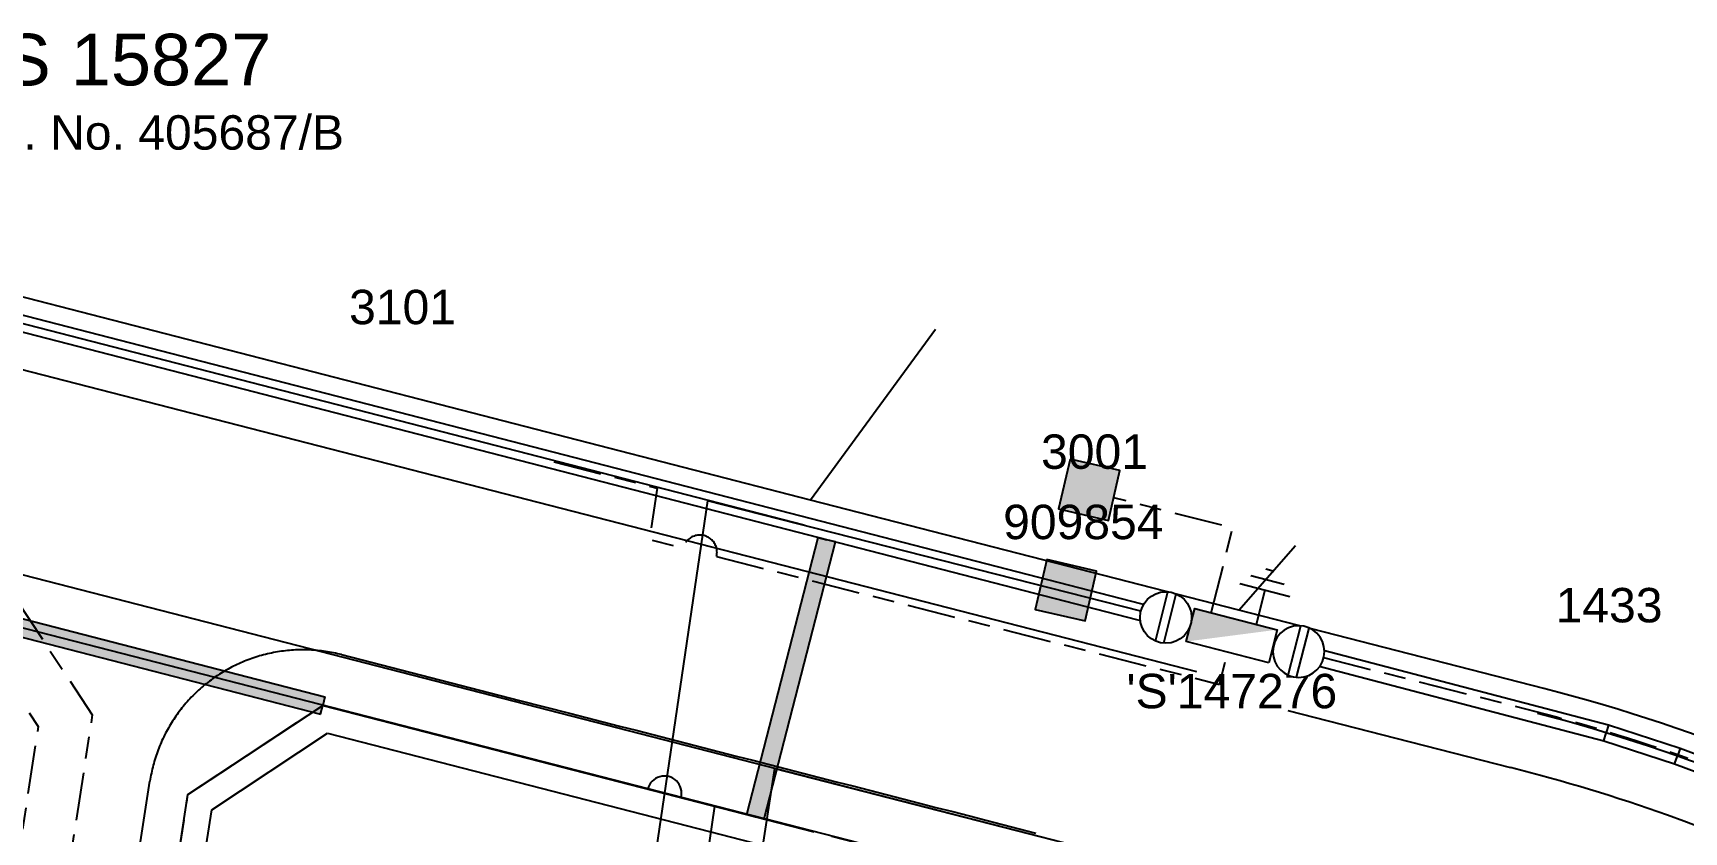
# Model space of a CAD drawing. Header units: metres. Extents: x 301469 to 301772, y 6240196 to 6240442.
# Drawn here: x 301571.8 to 301667.8, y 6240395.5 to 6240441.9 of the extents above; entities that cross this region are included whole.
import ezdxf
from ezdxf.enums import TextEntityAlignment as Align

# ---------------------------------------------------------------- set-up
doc = ezdxf.new("R2010")
doc.units = ezdxf.units.M
doc.header["$LTSCALE"] = 0.7
for name, pattern in [('Cable Exist OH', [1, 1, 0]), ('Cable Exist UG', [8.2, 4, -1.2, 1.8, -1.2]), ('IE Trench LV', [6.5, 5, -1.5])]:
    doc.linetypes.add(name, pattern=pattern)
doc.layers.get('0').update_dxf_attribs({"color": 6})
for name, color, linetype in [('_User Miscellaneous1', 3, 'Continuous'), ('_User Miscellaneous11', 7, 'Continuous'), ('_User Miscellaneous4', 7, 'Continuous'), ('_User Miscellaneous6', 7, 'Continuous'), ('_User Miscellaneous7', 150, 'Continuous'), ('_User Miscellaneous8', 7, 'Continuous'), ('_User_LV_Exist', 7, 'Continuous'), ('Cadastre Developer_SP_NEW', 4, 'Continuous'), ('Cadastre Roads_SP_NEW', 8, 'Continuous'), ('Duct_SP_NEW', 2, 'Continuous'), ('Equip_LV_NEW', 5, 'Continuous'), ('Mains_HV_NEW_U72', 2, 'Continuous'), ('Mains_LV_NEW_T84', 2, 'Continuous'), ('SupportsUG_SP_LV_NEW', 2, 'Continuous'), ('SupportsUG_SP_LV_SL_EXT', 7, 'Continuous'), ('Trench_SP_NEW', 2, 'Continuous'), ('UG_Details_SP_MISC', 7, 'Continuous')]:
    doc.layers.add(name, color=color, linetype=linetype)
doc.styles.add('ARIAL', font='arial.ttf', dxfattribs={"height": 2})
doc.styles.add('ARIAL 3.0', font='arial.ttf', dxfattribs={"height": 3})
doc.styles.add('COLUMN_LABEL', font='arial.ttf')
doc.styles.add('POLE_LABEL', font='arial.ttf')
doc.styles.get("Standard").update_dxf_attribs({"font": 'arial.ttf'})
doc.styles.add('style1', font='iso3098b.shx')
doc.linetypes.add('Cable New UG', pattern='A,8,-1,["x",style1,S=3.5,R=0,X=0.35,Y=-1],-3.5', length=12.5)
doc.linetypes.add('IE Trench HV', pattern='A,8,-2,["/",style1,S=2.5,R=0,X=0.1,Y=-1],-4.5', length=14.5)

# ---------------------------------------------------------------- blocks, each defined once
blk = doc.blocks.new('*U36')
at = {"layer": '_User Miscellaneous7'}
blk.add_hatch(color=256, dxfattribs=at).paths.add_polyline_path([(-1.485, -7.485), (1.485, -7.485), (1.485, -4.515), (-1.485, -4.515)])
at = {"layer": '_User Miscellaneous8'}
blk.add_hatch(color=256, dxfattribs=at).paths.add_polyline_path([(-1.485, -1.485), (1.485, -1.485), (1.485, 1.485), (-1.485, 1.485)])
at = {"layer": '_User Miscellaneous7'}
blk.add_lwpolyline([(1.485, -7.485), (1.485, -4.515), (-1.485, -4.515), (-1.485, -7.485)], close=True, dxfattribs=at)
at = {"layer": '_User Miscellaneous8'}
blk.add_lwpolyline([(1.485, -1.485), (1.485, 1.485), (-1.485, 1.485), (-1.485, -1.485)], close=True, dxfattribs=at)
at = {"flags": 9}
for tag, style, p in [('STRUCTURE_PLANT_NUMBER', 'POLE_LABEL', (1.813, 0.031)), ('STREET_CODE', 'COLUMN_LABEL', (1.813, -0.2))]:
    blk.add_attdef(tag, text='', height=0.2, dxfattribs=dict(at, style=style)).set_placement(p, align=Align.MIDDLE_LEFT)
for tag, p in [('OWNED_BY', (1.813, -0.6)), ('STATE', (1.813, -0.8)), ('COLUMN_TYPE', (1.813, -0.4)), ('USAGE', (1.813, -1)), ('STREETNAME', (1.813, -1.6)), ('SUBURB', (1.813, -1.8)), ('LEGEND', (1.813, -1.2)), ('LOCATION', (1.813, -1.4)), ('NOTES', (1.813, -2))]:
    blk.add_attdef(tag, text='', height=0.2, dxfattribs=at).set_placement(p, align=Align.MIDDLE_LEFT)
at = {"flags": 1}
blk.add_attdef('Z', (1.813, -2.351), '', height=0.2, dxfattribs=at)
at = {"layer": '_User Miscellaneous6', "style": 'ARIAL', "flags": 8}
blk.add_attdef('ASSET_NUM', text='', height=2, dxfattribs=at).set_placement((2, 2), align=Align.MIDDLE_LEFT)
blk = doc.blocks.new('A$C7DAD38F0')
at = {"layer": '_User Miscellaneous11', "color": 3, "style": 'ARIAL'}
blk.add_attdef('DRG_NO', text='', height=2, dxfattribs=at).set_placement((0, -4.234), align=Align.MIDDLE_CENTER)
at = {"layer": '_User Miscellaneous6', "color": 2, "style": 'ARIAL 3.0'}
blk.add_attdef('URS___', text='', height=3, dxfattribs=at).set_placement((0, 0), align=Align.MIDDLE_CENTER)
blk = doc.blocks.new('PILLAR_REPLACE_NEW')
for tag, flags, p in [('STREET_CODE_NUMBER', 9, (1.5, -1.6)), ('OWNED_BY', 9, (1.5, -1.8)), ('OPERATED_BY', 9, (1.5, -2)), ('TYPE', 9, (1.5, -2.4)), ('Z', 1, (1.5, -2.6)), ('MAINTAINED_BY', 9, (1.5, -2.2))]:
    blk.add_attdef(tag, text='', height=0.2, dxfattribs=dict(flags=flags)).set_placement(p, align=Align.MIDDLE_LEFT)
blk.add_wipeout([(-2.475, 0.99), (2.475, 0.99), (2.475, -0.99), (-2.475, -0.99)])
at = {"lineweight": -3}
blk.add_lwpolyline([(-2.475, 0.99), (2.475, 0.99), (2.475, -0.99), (-2.475, -0.99)], close=True, dxfattribs=at)
blk.add_solid([(-2.475, -0.99), (2.475, 0.99), (2.475, -0.99)])
for tag, height, flags, p in [('ASSET_NUM', 2.5, 8, (2, 2)), ('USAGE', 0.2, 9, (1.5, 0)), ('STREETNAME', 0.2, 9, (1.5, -1)), ('LEGEND', 0.2, 9, (1.5, -0.2)), ('LOCATION', 0.2, 9, (1.5, -0.4)), ('NOTES', 0.2, 9, (1.5, -0.6)), ('PARENT', 0.2, 9, (1.5, -0.8)), ('SUBURB', 0.2, 9, (1.5, -1.2)), ('STATE', 0.2, 9, (1.5, -1.4))]:
    blk.add_attdef(tag, text='', height=height, dxfattribs=dict(flags=flags)).set_placement(p, align=Align.MIDDLE_LEFT)
blk = doc.blocks.new('LV_UG_LINKS_CLOSED_NEW')
for tag, flags, p in [('TYPE', 9, (1.5, -2.6)), ('Z', 1, (1.5, -2.8)), ('MAINTAINED_BY', 9, (1.5, -2.2)), ('NUMBER_OF_PHASES', 9, (1.5, -2.4))]:
    blk.add_attdef(tag, text='', height=0.2, dxfattribs=dict(flags=flags)).set_placement(p, align=Align.MIDDLE_LEFT)
blk.add_wipeout([(-1.056, 1.057), (-1.18, 0.916), (-1.286, 0.761), (-1.371, 0.594), (-1.435, 0.417), (-1.476, 0.234), (-1.493, 0.047), (-1.487, -0.14), (-1.458, -0.326), (-1.406, -0.506), (-1.331, -0.678), (-1.236, -0.839), (-1.121, -0.988), (-0.988, -1.12), (-0.84, -1.235), (-0.679, -1.331), (-0.506, -1.406), (-0.326, -1.458), (-0.141, -1.487), (0.047, -1.493), (0.233, -1.476), (0.416, -1.435), (0.593, -1.371), (0.76, -1.286), (0.915, -1.181), (1.056, -1.057), (1.18, -0.916), (1.286, -0.761), (1.371, -0.594), (1.435, -0.417), (1.476, -0.234), (1.493, -0.047), (1.487, 0.14), (1.458, 0.326), (1.406, 0.506), (1.331, 0.678), (1.236, 0.839), (1.121, 0.988), (0.988, 1.12), (0.84, 1.235), (0.679, 1.331), (0.506, 1.406), (0.326, 1.458), (0.141, 1.487), (-0.047, 1.493), (-0.233, 1.476), (-0.416, 1.435), (-0.593, 1.371), (-0.76, 1.286), (-0.915, 1.181)])
for p, q in [((-0.25, -1.479), (-0.25, 1.479)), ((0.25, -1.479), (0.25, 1.479))]:
    blk.add_line(p, q)
blk.add_circle((0, 0), 1.5)
at = {"flags": 9}
for tag, p in [('ACTUAL_STATUS', (1.5, 0)), ('OPERATING_VOLTAGE', (1.5, -0.6)), ('ORIENTATION', (1.5, -0.8)), ('STATE', (1.5, -1)), ('CONSTRUCTED_VOLTAGE', (1.5, -0.2)), ('NO_PHASES', (1.5, -0.4)), ('SWITCH_TYPE', (1.5, -1.2)), ('OWNED_BY', (1.5, -1.8)), ('OPERATED_BY', (1.5, -2)), ('USAGE', (1.5, -1.4)), ('NOTES', (1.5, -1.6))]:
    blk.add_attdef(tag, text='', height=0.2, dxfattribs=at).set_placement(p, align=Align.MIDDLE_LEFT)
blk = doc.blocks.new('Earth')
for p, q in [((0, -2.044), (0, 0)), ((-1.5, -2.044), (1.5, -2.044)), ((-1, -2.644), (1, -2.644)), ((-0.25, -3.244), (0.25, -3.244))]:
    blk.add_line(p, q)

msp = doc.modelspace()

# ---------------------------------------------------------------- hatches: boundary and pattern name
at = {"layer": '_User Miscellaneous11'}
h = msp.add_hatch(color=256, dxfattribs=at)
h.dxf.hatch_style = 1
h.paths.add_polyline_path([(301613.286, 6240396.479), (301614.294, 6240396.221), (301618.438, 6240412.32), (301617.431, 6240412.578)])
h = msp.add_hatch(color=256, dxfattribs=at)
h.dxf.hatch_style = 1
h.paths.add_polyline_path([(301563.519, 6240409.829), (301563.259, 6240408.822), (301588.495, 6240402.311), (301588.755, 6240403.318)])

# ---------------------------------------------------------------- linework, layer by layer
at = {"layer": '_User_LV_Exist', "color": 7, "linetype": 'Cable Exist UG', "flags": 128}
for points in [[(301545.762, 6240420.036), (301567.12, 6240414.564), (301575.232, 6240402.279), (301568.282, 6240356.962), (301561.442, 6240351.941), (301556.045, 6240316.75)], [(301545.017, 6240417.13), (301565.255, 6240411.945), (301572.091, 6240401.591), (301565.505, 6240358.645), (301555.659, 6240351.418), (301538.049, 6240354.119), (301537.109, 6240347.99), (301544.153, 6240346.91), (301543.698, 6240343.945), (301542.149, 6240344.182)], [(301602.052, 6240416.972), (301608.061, 6240415.445), (301607.623, 6240412.461), (301609.576, 6240411.965)], [(301640.271, 6240408.197), (301641.525, 6240413.131), (301634.605, 6240414.89)], [(301611.515, 6240411.472), (301640.762, 6240404.039), (301641.237, 6240405.909)]]:
    msp.add_lwpolyline(points, dxfattribs=at)
msp.add_lwpolyline([(301646.807, 6240405.598), (301658.549, 6240402.614, -0.024303), (301667.978, 6240399.752)], format="xyb", dxfattribs=at)
at = {"layer": '_User_LV_Exist', "color": 7, "linetype": 'Cable Exist UG'}
msp.add_arc((301610.546, 6240411.721), 1, 345.60505, 165.87596, dxfattribs=at)
at = {"layer": 'Cadastre Developer_SP_NEW'}
for p, q in [((301616.981, 6240414.751), (301524.088, 6240438.702)), ((301616.607, 6240413.299), (301523.713, 6240437.25)), ((301624.244, 6240424.673), (301616.981, 6240414.751)), ((301659.61, 6240403.801), (301616.981, 6240414.751)), ((301582.175, 6240396.758), (301588.897, 6240401.196)), ((301588.897, 6240401.196), (301611.1, 6240395.492)), ((301580.139, 6240383.487), (301582.175, 6240396.758)), ((301611.1, 6240395.492), (301635.674, 6240389.18))]:
    msp.add_line(p, q, dxfattribs=at)
at = {"layer": 'Cadastre Developer_SP_NEW', "flags": 128}
msp.add_lwpolyline([(301641.869, 6240408.358), (301645.174, 6240412.11)], dxfattribs=at)
at = {"layer": 'Cadastre Developer_SP_NEW'}
for radius, start in [(102.413, 43.73302), (100.913, 45.02759)]:
    msp.add_arc((301633.969, 6240304.65), radius, start, 75.50072, dxfattribs=at)
at = {"layer": 'Cadastre Roads_SP_NEW'}
for p, q in [((301565.085, 6240423.893), (301610.549, 6240412.214)), ((301610.549, 6240412.214), (301639.421, 6240404.797)), ((301644.726, 6240402.527), (301651.003, 6240400.915)), ((301651.003, 6240400.915), (301657.674, 6240399.201))]:
    msp.add_line(p, q, dxfattribs=at)
at = {"layer": 'Cadastre Roads_SP_NEW', "elevation": 54.176}
msp.add_lwpolyline([(301589.717, 6240405.768, 0.0261), (301588.797, 6240405.954, 0.0261), (301587.862, 6240406.043, 0.0261), (301586.923, 6240406.034, 0.0261), (301585.99, 6240405.928, 0.0261), (301585.073, 6240405.724, 0.0261), (301584.183, 6240405.426, 0.0261), (301583.328, 6240405.038, 0.0261), (301582.519, 6240404.562, 0.0261), (301581.763, 6240404.004, 0.0261), (301581.07, 6240403.371, 0.0261), (301580.446, 6240402.669, 0.0261), (301579.899, 6240401.906, 0.0261), (301579.435, 6240401.09, 0.0261), (301579.058, 6240400.23, 0.0261), (301578.773, 6240399.335, 0.0261), (301578.582, 6240398.416)], format="xyb", dxfattribs=at)
at = {"layer": 'Cadastre Roads_SP_NEW'}
for points, elevation in [([(301589.717, 6240405.768), (301600.062, 6240403.111), (301602.967, 6240402.365), (301603.936, 6240402.116), (301604.904, 6240401.867), (301605.873, 6240401.619), (301606.841, 6240401.37), (301607.81, 6240401.121), (301608.779, 6240400.872), (301609.747, 6240400.623), (301610.716, 6240400.375), (301611.684, 6240400.126), (301612.653, 6240399.877), (301613.621, 6240399.628), (301614.59, 6240399.379), (301615.558, 6240399.131), (301616.527, 6240398.882), (301617.496, 6240398.633), (301618.464, 6240398.384), (301619.433, 6240398.136), (301620.401, 6240397.887), (301621.37, 6240397.638), (301622.338, 6240397.389), (301623.307, 6240397.14), (301624.275, 6240396.892), (301625.244, 6240396.643), (301626.213, 6240396.394), (301627.181, 6240396.145), (301628.15, 6240395.896), (301629.118, 6240395.648), (301630.087, 6240395.399)], 56.176), ([(301577.036, 6240388.337), (301578.582, 6240398.416)], 54.176)]:
    msp.add_lwpolyline(points, dxfattribs=dict(at, elevation=elevation))
for centre, radius, start, end in [((301633.795, 6240304.13), 98.025, 70.32922, 75.89793), ((301633.969, 6240304.65), 97.476, 32.26111, 70.32266)]:
    msp.add_arc(centre, radius, start, end, dxfattribs=at)
at = {"layer": 'Duct_SP_NEW'}
for p, q in [((301613.286, 6240396.48), (301617.431, 6240412.579)), ((301617.431, 6240412.579), (301617.935, 6240412.449)), ((301614.294, 6240396.22), (301618.438, 6240412.319)), ((301618.438, 6240412.319), (301617.935, 6240412.449)), ((301563.519, 6240409.829), (301588.755, 6240403.318)), ((301563.259, 6240408.822), (301588.495, 6240402.311)), ((301588.755, 6240403.318), (301588.625, 6240402.814)), ((301588.495, 6240402.311), (301588.625, 6240402.814)), ((301613.286, 6240396.48), (301613.79, 6240396.35)), ((301614.294, 6240396.22), (301613.79, 6240396.35))]:
    msp.add_line(p, q, dxfattribs=at)
at = {"layer": 'Mains_HV_NEW_U72', "color": 2, "linetype": 'Cable New UG', "flags": 128}
msp.add_lwpolyline([(301604.961, 6240372.548), (301608.977, 6240388.165), (301626.361, 6240383.695), (301628.635, 6240392.538), (301542.861, 6240414.595)], dxfattribs=at)
at = {"layer": 'Mains_LV_NEW_T84', "linetype": 'Cable New UG', "flags": 128}
for points in [[(301636.19, 6240408.296), (301610.984, 6240414.702), (301607.251, 6240389.302), (301597.161, 6240390.785), (301594.057, 6240369.668)], [(301579.113, 6240386.694), (301580.793, 6240397.644), (301588.625, 6240402.814), (301607.519, 6240397.961)], [(301609.456, 6240397.463), (301611.409, 6240396.962)], [(301611.409, 6240396.962), (301609.783, 6240385.898), (301599.693, 6240387.381), (301597.462, 6240372.2), (301601.099, 6240371.665), (301601.327, 6240373.216)]]:
    msp.add_lwpolyline(points, dxfattribs=at)
msp.add_lwpolyline([(301612.802, 6240385.444), (301614.907, 6240399.16), (301638.474, 6240393.107), (301640.982, 6240389.308), (301661.813, 6240383.685, -0.038901), (301673.719, 6240378.418)], format="xyb", dxfattribs=at)
at = {"layer": 'Mains_LV_NEW_T84', "linetype": 'Cable New UG'}
msp.add_arc((301608.487, 6240397.712), 1, 345.59306, 165.59306, dxfattribs=at)
at = {"layer": 'Trench_SP_NEW', "linetype": 'IE Trench LV', "flags": 128}
for points in [[(301578.652, 6240383.69), (301580.793, 6240397.644), (301588.041, 6240402.428)], [(301613.79, 6240396.35), (301634.622, 6240390.999)]]:
    msp.add_lwpolyline(points, dxfattribs=at)
at = {"layer": 'Trench_SP_NEW', "linetype": 'IE Trench HV', "flags": 128}
msp.add_lwpolyline([(301588.625, 6240402.814), (301613.79, 6240396.35)], dxfattribs=at)
at = {"layer": 'UG_Details_SP_MISC'}
for p, q in [((301523.833, 6240437.714), (301643.979, 6240406.722)), ((301523.593, 6240436.785), (301643.74, 6240405.792)), ((301643.74, 6240405.792), (301643.86, 6240406.257)), ((301643.748, 6240405.831), (301643.87, 6240406.295)), ((301643.979, 6240406.722), (301643.86, 6240406.257)), ((301643.992, 6240406.76), (301643.87, 6240406.295)), ((301643.992, 6240406.76), (301663.37, 6240401.686)), ((301643.748, 6240405.831), (301663.1, 6240400.765)), ((301663.1, 6240400.765), (301663.235, 6240401.226)), ((301663.37, 6240401.686), (301663.235, 6240401.226)), ((301663.37, 6240401.686), (301667.53, 6240400.327)), ((301663.1, 6240400.765), (301667.212, 6240399.421)), ((301667.53, 6240400.327), (301667.371, 6240399.874)), ((301667.53, 6240400.327), (301671.824, 6240398.711)), ((301667.212, 6240399.421), (301667.371, 6240399.874)), ((301667.212, 6240399.421), (301671.462, 6240397.822))]:
    msp.add_line(p, q, dxfattribs=at)

# ---------------------------------------------------------------- block references
at = {"layer": '_User Miscellaneous1'}
msp.add_blockref('A$C7DAD38F0', (301574.803, 6240440.351), dxfattribs=at).add_auto_attribs({'URS___': 'URS 15827', 'DRG_NO': 'EE. DRG. No. 405687/B'})
at = {"layer": 'SupportsUG_SP_LV_SL_EXT'}
ref = msp.add_blockref('*U36', (301631.83, 6240409.511), dxfattribs=dict(at, rotation=166.9183472228499))
ref.add_attrib('ASSET_NUM_001', '909854', (301628.177, 6240412.48), dxfattribs={"layer": '_User Miscellaneous6', "height": 2, "style": 'ARIAL'})
ref = msp.add_blockref('*U36', (301674.073, 6240397.35), dxfattribs=dict(at, rotation=156.3515796816503))
ref.add_attrib('ASSET_NUM_001', '909853', (301666.219, 6240392.817), dxfattribs={"layer": '_User Miscellaneous6', "height": 2, "style": 'ARIAL'})

# ---------------------------------------------------------------- texts
at = {"layer": 'Cadastre Developer_SP_NEW', "char_height": 2, "width": 30.40044, "attachment_point": 2}
for s, insert in [('3101', (301593.267, 6240426.972)), ('3001', (301633.49, 6240418.566)), ('1433', (301663.397, 6240409.644))]:
    msp.add_mtext(s, dxfattribs=dict(at, insert=insert))

# ---------------------------------------------------------------- next in the draw order: block references
at = {"layer": 'SupportsUG_SP_LV_NEW', "ltscale": 0.5}
ref = msp.add_blockref('PILLAR_REPLACE_NEW', (301641.462, 6240406.873), dxfattribs=dict(at, rotation=165.5931151580342))
ref.add_attrib('ASSET_NUM', "'S'147276", dxfattribs={"layer": '_User Miscellaneous4', "height": 2}).set_placement((301635.344, 6240403.651), align=Align.MIDDLE_LEFT)

# ---------------------------------------------------------------- next in the draw order: block references
at = {"layer": 'Equip_LV_NEW', "linetype": 'Cable Exist OH', "lineweight": 0, "rotation": 345.7405067692082}
msp.add_blockref('LV_UG_LINKS_CLOSED_NEW', (301637.636, 6240407.929), dxfattribs=at)
at = {"layer": 'Equip_LV_NEW', "linetype": 'Cable Exist OH', "lineweight": 0, "xscale": -1, "rotation": 345.4457235234277}
msp.add_blockref('LV_UG_LINKS_CLOSED_NEW', (301645.355, 6240405.946), dxfattribs=at)

# ---------------------------------------------------------------- next in the draw order: linework, layer by layer
at = {"layer": 'Mains_HV_NEW_U72', "color": 2, "linetype": 'Cable New UG', "flags": 128}
msp.add_lwpolyline([(301543.322, 6240417.574), (301632.288, 6240394.697), (301629.266, 6240382.947), (301646.258, 6240378.578), (301642.208, 6240362.828)], dxfattribs=at)

# ---------------------------------------------------------------- next in the draw order: block references
at = {"layer": 'Equip_LV_NEW', "linetype": 'Cable Exist OH', "lineweight": 0, "rotation": 165.5931151512122}
msp.add_blockref('Earth', (301642.889, 6240407.529), dxfattribs=at)

doc.saveas('drawing.dxf')
